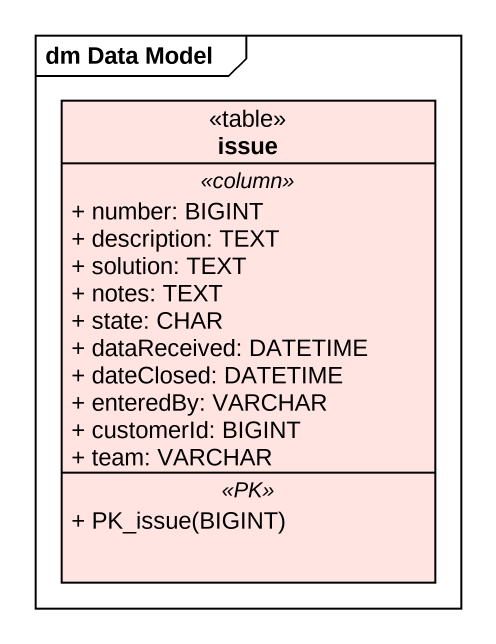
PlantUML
@startuml
mainframe dm Data Model
hide circle
hide empty members
skinparam classAttributeIconSize 0
class issue <<table>> #FFE4E1 {
  .. <<column>> ..
  + number: BIGINT
  + description: TEXT
  + solution: TEXT
  + notes: TEXT
  + state: CHAR
  + dataReceived: DATETIME
  + dateClosed: DATETIME
  + enteredBy: VARCHAR
  + customerId: BIGINT
  + team: VARCHAR
  .. <<PK>> ..
  + PK_issue(BIGINT)
}
@enduml
